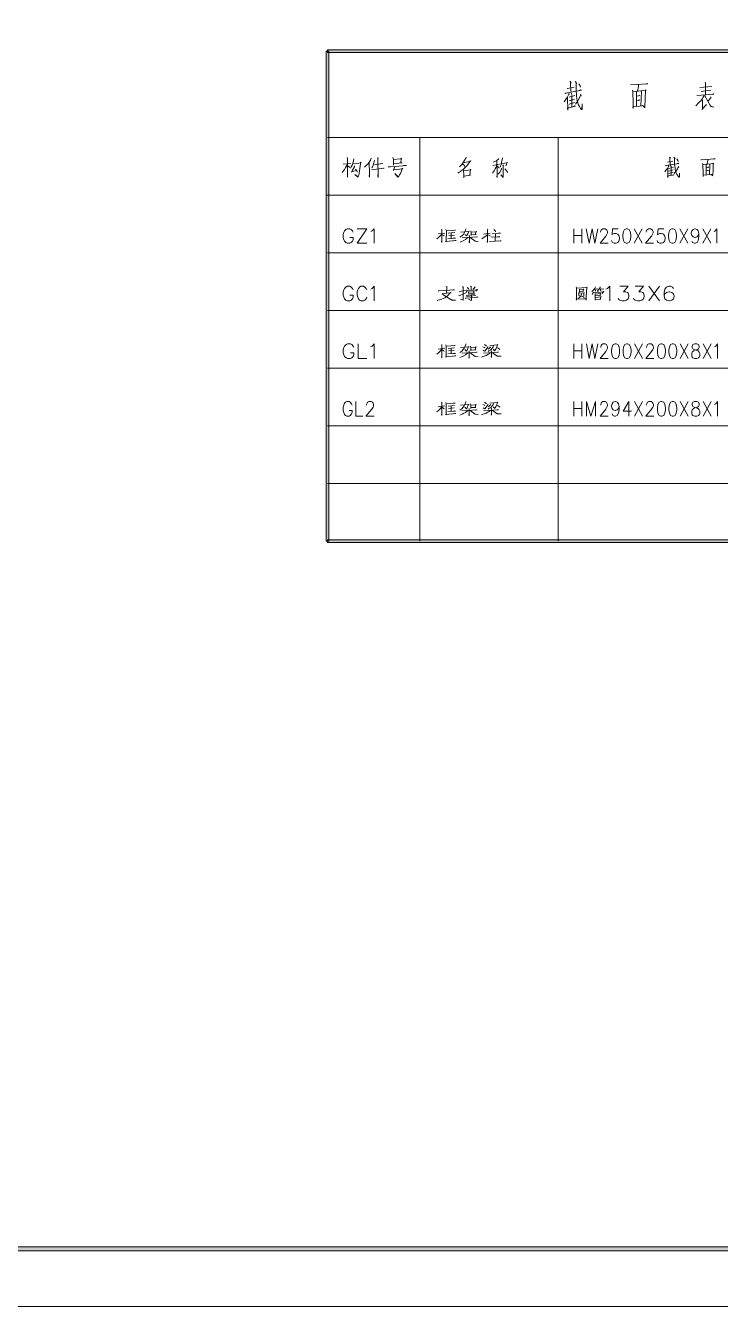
# Model space of a CAD drawing. Header units: millimetres. Extents: x 0 to 586, y 0 to 414.
# Drawn here: x 349.5 to 468.3, y 0 to 219 of the extents above; entities that cross this region are included whole.
import ezdxf

# ---------------------------------------------------------------- set-up
doc = ezdxf.new("R2010")
doc.units = ezdxf.units.MM

msp = doc.modelspace()

# ---------------------------------------------------------------- hatches: boundary and pattern name
h = msp.add_hatch(color=0)
h.dxf.hatch_style = 2
h.paths.add_polyline_path([(400.90725, 214.672333), (401.35175, 214.672333), (401.35175, 190.02375), (400.90725, 190.02375)])
h = msp.add_hatch(color=0)
h.dxf.hatch_style = 2
h.paths.add_polyline_path([(401.1295, 214.450083), (401.1295, 214.894583), (519.437056, 214.894583), (519.437056, 214.450083)])
h = msp.add_hatch(color=0)
h.dxf.hatch_style = 2
h.paths.add_polyline_path([(400.90725, 190.02375), (401.35175, 190.02375), (401.35175, 130.869972), (400.90725, 130.869972)])
h = msp.add_hatch(color=0)
h.dxf.hatch_style = 2
h.paths.add_polyline_path([(401.1295, 130.647722), (401.1295, 131.092222), (519.437056, 131.092222), (519.437056, 130.647722)])
h = msp.add_hatch(color=0)
h.dxf.hatch_style = 2
h.paths.add_polyline_path([(24.302861, 9.514417), (24.994306, 10.205861), (575.429944, 10.205861), (576.117861, 9.514417)])

# ---------------------------------------------------------------- linework, layer by layer
at = {"color": 0, "lineweight": 0}
for points in [[(0, 0), (585.632278, 0), (585.632278, 414.0835), (0, 414.0835)], [(400.90725, 214.672333), (401.35175, 214.672333), (401.35175, 190.02375), (400.90725, 190.02375)], [(401.1295, 214.450083), (401.1295, 214.894583), (519.437056, 214.894583), (519.437056, 214.450083)], [(400.90725, 190.02375), (401.35175, 190.02375), (401.35175, 130.869972), (400.90725, 130.869972)], [(452.197611, 184.305222), (451.908333, 184.188806), (451.710778, 183.836028), (451.615528, 183.250417), (451.615528, 182.897639), (451.710778, 182.312028), (451.908333, 181.95925), (452.197611, 181.842833), (452.395167, 181.842833), (452.687972, 181.95925), (452.882, 182.312028), (452.980778, 182.897639), (452.980778, 183.250417), (452.882, 183.836028), (452.687972, 184.188806), (452.395167, 184.305222)], [(460.001056, 184.305222), (459.70825, 184.188806), (459.514222, 183.836028), (459.415444, 183.250417), (459.415444, 182.897639), (459.514222, 182.312028), (459.70825, 181.95925), (460.001056, 181.842833), (460.195083, 181.842833), (460.487889, 181.95925), (460.685444, 182.312028), (460.780694, 182.897639), (460.780694, 183.250417), (460.685444, 183.836028), (460.487889, 184.188806), (460.195083, 184.305222)], [(450.274972, 164.588472), (449.982167, 164.472056), (449.784611, 164.119278), (449.685833, 163.530139), (449.685833, 163.180889), (449.784611, 162.59175), (449.982167, 162.238972), (450.274972, 162.122556), (450.469, 162.122556), (450.765333, 162.238972), (450.959361, 162.59175), (451.058139, 163.180889), (451.058139, 163.530139), (450.959361, 164.119278), (450.765333, 164.472056), (450.469, 164.588472)], [(452.232889, 164.588472), (451.936556, 164.472056), (451.742528, 164.119278), (451.64375, 163.530139), (451.64375, 163.180889), (451.742528, 162.59175), (451.936556, 162.238972), (452.232889, 162.122556), (452.426917, 162.122556), (452.719722, 162.238972), (452.917278, 162.59175), (453.016056, 163.180889), (453.016056, 163.530139), (452.917278, 164.119278), (452.719722, 164.472056), (452.426917, 164.588472)], [(458.103111, 164.588472), (457.810306, 164.472056), (457.616278, 164.119278), (457.5175, 163.530139), (457.5175, 163.180889), (457.616278, 162.59175), (457.810306, 162.238972), (458.103111, 162.122556), (458.300667, 162.122556), (458.593472, 162.238972), (458.791028, 162.59175), (458.886278, 163.180889), (458.886278, 163.530139), (458.791028, 164.119278), (458.593472, 164.472056), (458.300667, 164.588472)], [(460.061028, 164.588472), (459.768222, 164.472056), (459.574194, 164.119278), (459.475417, 163.530139), (459.475417, 163.180889), (459.574194, 162.59175), (459.768222, 162.238972), (460.061028, 162.122556), (460.258583, 162.122556), (460.551389, 162.238972), (460.745417, 162.59175), (460.844194, 163.180889), (460.844194, 163.530139), (460.745417, 164.119278), (460.551389, 164.472056), (460.258583, 164.588472)], [(463.878083, 164.588472), (463.585278, 164.472056), (463.4865, 164.235694), (463.4865, 164.002861), (463.585278, 163.7665), (463.782833, 163.650083), (464.174417, 163.530139), (464.467222, 163.413722), (464.66125, 163.180889), (464.760028, 162.944528), (464.760028, 162.59175), (464.66125, 162.358917), (464.566, 162.238972), (464.269667, 162.122556), (463.878083, 162.122556), (463.585278, 162.238972), (463.4865, 162.358917), (463.39125, 162.59175), (463.39125, 162.944528), (463.4865, 163.180889), (463.684056, 163.413722), (463.976861, 163.530139), (464.368444, 163.650083), (464.566, 163.7665), (464.66125, 164.002861), (464.66125, 164.235694), (464.566, 164.472056), (464.269667, 164.588472)], [(458.103111, 154.728333), (457.810306, 154.611917), (457.616278, 154.259139), (457.5175, 153.673528), (457.5175, 153.32075), (457.616278, 152.735139), (457.810306, 152.382361), (458.103111, 152.262417), (458.300667, 152.262417), (458.593472, 152.382361), (458.791028, 152.735139), (458.886278, 153.32075), (458.886278, 153.673528), (458.791028, 154.259139), (458.593472, 154.611917), (458.300667, 154.728333)], [(460.061028, 154.728333), (459.768222, 154.611917), (459.574194, 154.259139), (459.475417, 153.673528), (459.475417, 153.32075), (459.574194, 152.735139), (459.768222, 152.382361), (460.061028, 152.262417), (460.258583, 152.262417), (460.551389, 152.382361), (460.745417, 152.735139), (460.844194, 153.32075), (460.844194, 153.673528), (460.745417, 154.259139), (460.551389, 154.611917), (460.258583, 154.728333)], [(463.878083, 154.728333), (463.585278, 154.611917), (463.4865, 154.375556), (463.4865, 154.142722), (463.585278, 153.906361), (463.782833, 153.789944), (464.174417, 153.673528), (464.467222, 153.553583), (464.66125, 153.32075), (464.760028, 153.084389), (464.760028, 152.735139), (464.66125, 152.498778), (464.566, 152.382361), (464.269667, 152.262417), (463.878083, 152.262417), (463.585278, 152.382361), (463.4865, 152.498778), (463.39125, 152.735139), (463.39125, 153.084389), (463.4865, 153.32075), (463.684056, 153.553583), (463.976861, 153.673528), (464.368444, 153.789944), (464.566, 153.906361), (464.66125, 154.142722), (464.66125, 154.375556), (464.566, 154.611917), (464.269667, 154.728333)], [(401.1295, 130.647722), (401.1295, 131.092222), (519.437056, 131.092222), (519.437056, 130.647722)], [(24.302861, 9.514417), (24.994306, 10.205861), (575.429944, 10.205861), (576.117861, 9.514417)]]:
    msp.add_lwpolyline(points, close=True, dxfattribs=at)
for points in [[(442.11875, 208.290583), (442.1505, 208.290583), (443.268806, 208.526944)], [(442.5315, 209.507667), (442.796083, 209.271306), (442.651444, 209.271306), (442.707889, 207.74025)], [(443.473417, 209.468861), (443.741528, 209.154889), (443.621583, 209.193694), (443.621583, 208.488139), (443.621583, 208.093028), (443.621583, 207.779056), (443.681556, 207.348667), (443.709778, 206.995889), (443.76975, 206.600778), (443.829722, 206.170389), (443.917917, 205.856417), (444.034333, 205.503639), (444.210722, 205.189667), (444.387111, 204.875694), (444.5635, 204.678139), (444.651694, 204.678139), (444.651694, 205.658861), (444.59525, 204.716944), (444.623472, 204.75575), (444.535278, 204.794556)], [(444.062556, 209.07375), (444.330667, 208.720972), (444.358889, 208.488139), (444.270694, 208.759778)], [(452.903167, 208.879722), (455.880611, 209.07375), (455.760667, 209.154889), (455.496083, 209.034944)], [(454.317806, 208.918528), (454.317806, 208.643361), (454.141417, 207.817861)], [(464.777667, 208.445806), (466.841417, 208.643361)], [(465.691361, 209.387722), (465.751333, 209.193694), (465.719583, 207.151111)], [(442.355111, 207.465083), (442.415083, 207.271056), (442.383333, 207.309861), (442.11875, 206.759528), (441.825944, 206.367944), (441.561361, 205.972833)], [(441.706, 207.503889), (441.794194, 207.426278), (441.854167, 207.465083), (444.535278, 208.015417), (444.418861, 208.054222), (444.210722, 207.976611)], [(442.178722, 206.759528), (442.206944, 204.600528), (442.1505, 204.9145), (442.206944, 205.108528)], [(442.415083, 206.798333), (443.385222, 207.0735)], [(442.415083, 206.170389), (443.357, 206.445556)], [(442.415083, 205.620056), (443.357, 205.895222)], [(442.796083, 207.503889), (442.916028, 207.271056), (442.884278, 207.0735)], [(442.884278, 206.837139), (442.884278, 205.150861)], [(442.884278, 206.837139), (442.884278, 205.150861)], [(444.387111, 207.309861), (444.475306, 207.034694), (444.387111, 207.112306), (444.210722, 206.681917), (443.857944, 206.053972), (443.681556, 205.817611), (443.505167, 205.58125)], [(453.255944, 207.976611), (453.315917, 207.662639), (453.375889, 205.817611), (453.404111, 204.833361), (453.344139, 205.150861), (455.083333, 205.344889), (454.995139, 205.383694), (454.846972, 205.306083)], [(455.115083, 205.344889), (455.347917, 204.992111), (455.379667, 205.189667), (455.436111, 206.484361), (455.496083, 208.054222), (455.584278, 207.976611), (454.257833, 207.817861), (453.315917, 207.701444)], [(453.965028, 207.74025), (453.965028, 205.267278)], [(453.99325, 206.953556), (454.522417, 207.0735), (454.434222, 207.112306), (454.346028, 207.034694)], [(454.021472, 206.209194), (454.494194, 206.286806), (454.406, 206.325611), (454.317806, 206.248)], [(454.790528, 207.817861), (454.702333, 205.306083)], [(465.543194, 207.112306), (465.366806, 206.798333), (465.130444, 206.40675), (465.074, 206.325611), (464.925833, 206.170389), (464.717694, 205.972833), (464.453111, 205.697667), (464.276722, 205.503639), (464.100333, 205.344889)], [(464.2485, 207.0735), (467.194194, 207.309861), (467.106, 207.348667), (466.957833, 207.271056)], [(464.985806, 207.779056), (466.633278, 207.976611)], [(465.190417, 206.445556), (465.250389, 206.248), (465.218639, 204.794556), (465.130444, 204.678139), (465.895972, 205.542444)], [(465.631389, 207.034694), (466.633278, 205.189667), (467.194194, 205.108528), (466.633278, 205.267278), (466.485111, 205.464833)], [(466.665028, 206.875944), (466.633278, 206.681917), (466.132333, 206.092778)], [(442.295139, 205.030917), (442.383333, 204.992111), (443.533389, 205.267278), (443.416972, 205.306083), (443.240583, 205.189667)], [(401.1295, 199.883889), (519.437056, 199.883889)], [(416.902194, 199.883889), (416.902194, 190.02375)], [(440.566528, 199.883889), (440.566528, 190.02375)], [(404.52675, 195.255444), (404.219833, 194.750972), (404.004639, 194.415833), (403.821194, 194.161833), (403.606, 193.939583)], [(403.789444, 195.340111), (405.108833, 195.481222)], [(404.495, 196.461944), (404.52675, 196.320833), (404.5585, 193.096444), (404.52675, 193.350444), (404.5585, 193.77025)], [(404.586722, 195.061417), (404.925389, 194.779194)], [(405.602722, 196.239694), (405.570972, 195.985694), (405.4475, 195.481222), (405.324028, 195.170778), (405.172333, 194.863861), (405.048861, 194.638083)], [(405.754417, 195.061417), (405.726194, 194.892083), (405.419278, 194.331167), (405.264056, 194.048944), (405.172333, 194.020722), (406.093083, 194.2465)], [(405.4475, 195.453), (405.602722, 195.424778), (406.862139, 195.594111), (406.770417, 195.678778), (406.738667, 195.481222), (406.738667, 195.424778), (406.615194, 194.218278), (406.615194, 194.161833), (406.555222, 193.798472), (406.4635, 193.463333), (406.371778, 193.237556), (406.308278, 193.096444), (405.786167, 193.572694), (406.340028, 193.152889), (406.4, 193.322222)], [(408.611917, 196.377278), (408.460222, 196.013917), (408.245028, 195.678778), (407.998083, 195.368333), (407.751139, 195.117861), (407.567694, 194.948528), (407.444222, 194.835639)], [(408.245028, 195.594111), (408.276778, 193.911361), (408.276778, 193.435111), (408.276778, 193.096444), (408.245028, 193.265778), (408.276778, 193.572694)], [(409.134028, 196.013917), (409.042306, 195.565889), (408.918833, 195.170778), (408.798889, 194.892083), (408.703639, 194.72275)], [(409.134028, 195.227222), (410.548667, 195.481222), (410.396972, 195.481222), (410.150028, 195.396556)], [(409.719639, 196.490167), (409.811361, 196.377278), (409.751389, 196.433722), (409.779611, 193.068222), (409.751389, 193.322222), (409.779611, 193.742028)], [(411.469417, 194.863861), (411.871583, 194.863861), (412.668861, 194.920306), (414.633833, 195.117861), (414.422167, 195.142556), (414.111722, 195.089639)], [(412.301972, 196.490167), (412.421917, 196.155028), (412.421917, 195.170778), (412.421917, 195.424778), (413.896528, 195.565889), (413.653111, 195.565889), (413.713083, 196.264389), (413.744833, 196.377278), (413.804806, 196.292611), (413.589611, 196.264389), (412.421917, 196.155028)], [(424.472806, 195.678778), (424.543361, 195.650556), (425.619333, 195.844583), (425.54525, 195.901028), (425.35475, 195.622333), (425.139556, 195.311889), (424.927889, 195.061417), (424.688, 194.807417), (424.423417, 194.556944), (424.137667, 194.302944), (423.827222, 194.077167), (423.781361, 194.048944), (423.587333, 193.939583), (423.396833, 193.798472)], [(424.807944, 196.546611), (424.78325, 196.349056), (424.4975, 195.901028), (424.328167, 195.622333), (424.137667, 195.368333), (423.897778, 195.089639), (423.661417, 194.892083)], [(424.208222, 195.368333), (424.257611, 195.340111), (424.518667, 195.089639), (424.543361, 194.948528), (424.448111, 195.142556)], [(430.0855, 195.199), (429.940861, 194.835639), (429.775056, 194.528722), (429.630417, 194.218278), (429.485778, 194.048944), (429.319972, 193.826694)], [(429.415222, 195.089639), (430.512361, 195.340111)], [(430.417111, 196.320833), (430.37125, 196.211472), (430.060806, 195.985694), (429.725667, 195.788139), (429.439917, 195.678778)], [(430.0855, 195.901028), (430.106667, 193.685583), (430.131361, 193.068222), (430.0855, 193.181111), (430.106667, 193.435111)], [(430.106667, 195.004972), (430.417111, 194.779194), (430.491194, 194.666306)], [(431.038, 196.433722), (431.016833, 196.292611), (430.896889, 195.703472), (430.801639, 195.311889), (430.632306, 194.835639)], [(431.087389, 195.227222), (431.207333, 195.089639), (431.157944, 195.117861), (431.182639, 193.629139), (431.182639, 193.265778), (431.157944, 193.068222), (430.776944, 193.51625), (431.157944, 193.124667)], [(430.8475, 195.424778), (431.923472, 195.622333), (431.828222, 195.650556), (431.613028, 195.033194)], [(459.4225, 195.089639), (459.471889, 194.948528), (459.447194, 194.97675), (459.232, 194.581639), (458.988583, 194.302944), (458.773389, 194.020722)], [(458.893333, 195.117861), (458.967417, 195.061417), (459.013278, 195.089639), (461.207556, 195.481222), (461.108778, 195.509444), (460.939444, 195.453)], [(459.232, 195.678778), (459.256694, 195.678778), (460.170389, 195.844583)], [(459.567139, 196.546611), (459.785861, 196.377278), (459.665917, 196.377278), (459.711778, 195.283667)], [(459.785861, 195.117861), (459.881111, 194.948528), (459.856417, 194.807417)], [(460.339722, 196.518389), (460.554917, 196.292611), (460.459667, 196.320833), (460.459667, 195.816361), (460.459667, 195.537667), (460.459667, 195.311889), (460.509056, 195.004972), (460.530222, 194.750972), (460.579611, 194.472278), (460.629, 194.161833), (460.699556, 193.939583), (460.794806, 193.685583), (460.939444, 193.463333), (461.084083, 193.237556), (461.228722, 193.096444), (461.302806, 193.096444), (461.302806, 193.798472), (461.253417, 193.124667), (461.278111, 193.152889), (461.207556, 193.181111)], [(461.084083, 194.97675), (461.158167, 194.779194), (461.084083, 194.835639), (460.939444, 194.528722), (460.653694, 194.077167), (460.509056, 193.911361), (460.364417, 193.742028)], [(460.8195, 196.239694), (461.038222, 195.985694), (461.062917, 195.816361), (460.988833, 196.013917)], [(464.961111, 196.098583), (467.395278, 196.239694), (467.300028, 196.292611), (467.081306, 196.211472)], [(465.250389, 195.453), (465.299778, 195.227222), (465.349167, 193.911361), (465.370333, 193.209333), (465.324472, 193.435111), (466.746167, 193.572694), (466.672083, 193.600917), (466.552139, 193.544472)], [(466.767333, 193.572694), (466.961361, 193.322222), (466.986056, 193.463333), (467.035444, 194.387611), (467.081306, 195.509444), (467.155389, 195.453), (466.068833, 195.340111), (465.299778, 195.255444)], [(465.828944, 195.283667), (465.828944, 193.51625)], [(466.118222, 196.126806), (466.118222, 195.92925), (465.973583, 195.340111)], [(466.50275, 195.340111), (466.432194, 193.544472)], [(405.909639, 194.5005), (406.184806, 194.161833), (406.184806, 193.996028)], [(408.643667, 194.359389), (410.823833, 194.638083), (410.672139, 194.666306), (410.396972, 194.581639)], [(412.637111, 194.920306), (412.421917, 194.2465), (412.361944, 194.359389), (413.991778, 194.528722), (413.896528, 194.638083), (413.896528, 194.528722), (413.713083, 194.048944), (413.589611, 193.742028), (413.437917, 193.488028), (413.314444, 193.294), (413.222722, 193.152889), (413.159222, 193.124667), (412.608889, 193.77025), (413.190972, 193.181111)], [(424.328167, 194.359389), (424.377556, 194.274722), (424.423417, 193.572694), (424.448111, 193.488028), (424.448111, 192.983556), (424.423417, 193.209333), (424.423417, 193.294), (425.594639, 193.435111), (425.569944, 193.435111), (425.45, 193.435111), (425.569944, 194.472278), (425.619333, 194.415833), (425.54525, 194.387611), (424.40225, 194.218278)], [(430.872194, 194.638083), (430.8475, 194.5005), (430.586444, 193.996028), (430.321861, 193.657361)], [(431.422528, 194.556944), (431.849389, 194.105389), (431.923472, 193.883139)], [(459.277861, 194.581639), (459.302556, 193.04), (459.256694, 193.265778), (459.302556, 193.406889)], [(459.376639, 193.350444), (459.447194, 193.322222), (460.385583, 193.51625), (460.290333, 193.544472), (460.145694, 193.463333)], [(459.471889, 194.609861), (460.265639, 194.807417)], [(459.471889, 194.161833), (460.240944, 194.359389)], [(459.471889, 193.77025), (460.240944, 193.967806)], [(459.856417, 194.638083), (459.856417, 193.435111)], [(459.856417, 194.638083), (459.856417, 193.435111)], [(465.853639, 194.72275), (466.287556, 194.807417), (466.213472, 194.835639), (466.142917, 194.779194)], [(465.878333, 194.190056), (466.262861, 194.2465), (466.192306, 194.274722), (466.118222, 194.218278)], [(401.1295, 190.02375), (519.437056, 190.02375)], [(416.902194, 190.02375), (416.902194, 130.869972)], [(440.566528, 190.02375), (440.566528, 130.869972)], [(405.525111, 183.719611), (405.412222, 183.955972), (405.179389, 184.188806), (404.946556, 184.305222), (404.484417, 184.305222), (404.255111, 184.188806), (404.022278, 183.955972), (403.905861, 183.719611), (403.789444, 183.366833), (403.789444, 182.781222), (403.905861, 182.428444), (404.022278, 182.192083), (404.255111, 181.95925), (404.484417, 181.842833), (404.946556, 181.842833), (405.179389, 181.95925), (405.412222, 182.192083), (405.525111, 182.428444), (405.525111, 182.781222), (404.946556, 182.781222)], [(406.220083, 184.305222), (407.842861, 184.305222), (406.220083, 181.842833), (407.842861, 181.842833)], [(408.534306, 183.836028), (408.767139, 183.955972), (409.112861, 184.305222), (409.112861, 181.842833)], [(420.595778, 184.227611), (420.6875, 184.132361), (420.65575, 184.171167), (420.6875, 181.938083), (420.624, 182.075667), (420.65575, 182.230889)], [(421.35425, 184.171167), (421.442444, 183.938333), (421.414222, 182.0545), (421.3225, 182.132111), (423.111083, 182.269694), (422.895889, 182.269694), (422.62425, 182.209722)], [(421.502417, 183.938333), (422.987611, 184.05475), (422.867667, 184.05475), (422.596028, 184.015944)], [(424.776194, 184.305222), (424.776194, 184.188806), (424.6245, 183.821917), (424.504556, 183.567917), (424.352861, 183.335083), (424.109444, 183.10225), (423.926, 182.968194), (423.746083, 182.869417)], [(428.473306, 184.248778), (428.533278, 184.15), (428.501528, 184.171167), (428.473306, 181.938083), (428.441556, 182.093306), (428.473306, 182.287333)], [(429.531639, 184.171167), (429.715083, 184.015944), (429.835028, 183.899528), (429.835028, 183.744306)], [(443.226472, 181.842833), (443.226472, 184.305222)], [(444.591722, 184.305222), (444.591722, 181.842833)], [(445.371361, 184.305222), (445.861722, 181.842833), (446.348556, 184.305222), (446.835389, 181.842833), (447.322222, 184.305222)], [(447.809056, 183.719611), (447.809056, 183.836028), (447.907833, 184.072389), (448.006611, 184.188806), (448.200639, 184.305222), (448.592222, 184.305222), (448.78625, 184.188806), (448.885028, 184.072389), (448.980278, 183.836028), (448.980278, 183.603194), (448.885028, 183.366833), (448.687472, 183.014056), (447.713806, 181.842833), (449.079056, 181.842833)], [(450.832361, 184.305222), (449.858694, 184.305222), (449.759917, 183.250417), (449.858694, 183.366833), (450.1515, 183.48325), (450.444306, 183.48325), (450.737111, 183.366833), (450.931139, 183.134), (451.029917, 182.781222), (451.029917, 182.544861), (450.931139, 182.192083), (450.737111, 181.95925), (450.444306, 181.842833), (450.1515, 181.842833), (449.858694, 181.95925), (449.759917, 182.075667), (449.664667, 182.312028)], [(453.562861, 181.842833), (454.928111, 184.305222)], [(453.562861, 184.305222), (454.928111, 181.842833)], [(455.6125, 183.719611), (455.6125, 183.836028), (455.711278, 184.072389), (455.806528, 184.188806), (456.004083, 184.305222), (456.392139, 184.305222), (456.586167, 184.188806), (456.684944, 184.072389), (456.783722, 183.836028), (456.783722, 183.603194), (456.684944, 183.366833), (456.490917, 183.014056), (455.513722, 181.842833), (456.878972, 181.842833)], [(458.635806, 184.305222), (457.662139, 184.305222), (457.563361, 183.250417), (457.662139, 183.366833), (457.951417, 183.48325), (458.244222, 183.48325), (458.537028, 183.366833), (458.734583, 183.134), (458.829833, 182.781222), (458.829833, 182.544861), (458.734583, 182.192083), (458.537028, 181.95925), (458.244222, 181.842833), (457.951417, 181.842833), (457.662139, 181.95925), (457.563361, 182.075667), (457.464583, 182.312028)], [(461.366306, 181.842833), (462.731556, 184.305222)], [(461.366306, 184.305222), (462.731556, 181.842833)], [(464.583639, 183.48325), (464.488389, 183.134), (464.290833, 182.897639), (463.998028, 182.781222), (463.902778, 182.781222), (463.609972, 182.897639), (463.415944, 183.134), (463.317167, 183.48325), (463.317167, 183.603194), (463.415944, 183.955972), (463.609972, 184.188806), (463.902778, 184.305222), (463.998028, 184.305222), (464.290833, 184.188806), (464.488389, 183.955972), (464.583639, 183.48325), (464.583639, 182.897639), (464.488389, 182.312028), (464.290833, 181.95925), (463.998028, 181.842833), (463.804, 181.842833), (463.511194, 181.95925), (463.415944, 182.192083)], [(465.268028, 181.842833), (466.633278, 184.305222)], [(465.268028, 184.305222), (466.633278, 181.842833)], [(467.218889, 183.836028), (467.412917, 183.955972), (467.705722, 184.305222), (467.705722, 181.842833)], [(420.65575, 183.395056), (420.324139, 183.007), (420.080722, 182.791806), (419.837306, 182.580139)], [(421.170806, 183.567917), (420.02075, 183.433861)], [(420.6875, 183.335083), (420.987361, 183.162222), (421.079083, 183.063444)], [(421.717611, 182.597778), (423.019361, 182.696556), (422.895889, 182.714194), (422.684222, 182.675389)], [(421.745833, 183.529111), (422.867667, 183.645528)], [(421.837556, 183.123417), (422.807694, 183.218667)], [(422.260889, 183.550278), (422.260889, 182.636583)], [(425.139556, 182.774167), (424.716222, 182.463722), (424.321111, 182.248528), (424.289361, 182.230889), (424.049472, 182.132111), (423.777833, 182.015694)], [(423.897778, 183.684333), (425.351222, 183.80075), (425.2595, 183.860722), (425.199528, 183.684333), (425.107806, 183.412694), (425.019611, 183.239833), (424.956111, 183.141056), (424.927889, 183.10225), (424.6245, 183.335083)], [(424.141194, 182.753), (426.744694, 182.890583), (426.62475, 182.908222), (426.473056, 182.869417)], [(425.351222, 183.123417), (425.382972, 183.063444), (425.382972, 183.007), (425.382972, 181.860472), (425.319472, 182.015694), (425.351222, 182.170917)], [(425.534667, 182.791806), (426.381333, 182.153278), (426.896389, 182.114472), (426.836417, 182.114472), (426.381333, 182.170917), (426.137917, 182.3085)], [(425.622861, 183.917167), (425.686361, 183.7055), (425.686361, 183.141056), (425.686361, 183.278639), (426.533028, 183.317444), (426.381333, 183.317444), (426.533028, 183.860722), (426.593, 183.783111), (425.686361, 183.7055)], [(428.501528, 183.335083), (428.169917, 183.045806), (427.89475, 182.830611), (427.531389, 182.597778)], [(427.806556, 183.395056), (428.924861, 183.529111)], [(428.533278, 183.278639), (428.864889, 183.123417), (428.956611, 183.024639)], [(428.804917, 182.114472), (430.805167, 182.209722), (430.653472, 182.209722), (430.290111, 182.192083)], [(429.168278, 182.869417), (429.26, 182.851778), (430.56175, 182.929389), (430.470028, 182.947028), (430.166639, 182.929389)], [(429.26, 183.4515), (430.681694, 183.567917), (430.5935, 183.589083), (430.381833, 183.550278)], [(429.835028, 183.472667), (429.803278, 182.170917)], [(443.226472, 183.134), (444.591722, 183.134)], [(401.1295, 180.167139), (519.437056, 180.167139)], [(405.489833, 173.859472), (405.376944, 174.095833), (405.151167, 174.328667), (404.921861, 174.448611), (404.470306, 174.448611), (404.244528, 174.328667), (404.01875, 174.095833), (403.902333, 173.859472), (403.789444, 173.506694), (403.789444, 172.921083), (403.902333, 172.568306), (404.01875, 172.335472), (404.244528, 172.099111), (404.470306, 171.982694), (404.921861, 171.982694), (405.151167, 172.099111), (405.376944, 172.335472), (405.489833, 172.568306), (405.489833, 172.921083), (404.921861, 172.921083)], [(407.867556, 173.859472), (407.754667, 174.095833), (407.528889, 174.328667), (407.303111, 174.448611), (406.848028, 174.448611), (406.62225, 174.328667), (406.396472, 174.095833), (406.283583, 173.859472), (406.170694, 173.506694), (406.170694, 172.921083), (406.283583, 172.568306), (406.396472, 172.335472), (406.62225, 172.099111), (406.848028, 171.982694), (407.303111, 171.982694), (407.528889, 172.099111), (407.754667, 172.335472), (407.867556, 172.568306)], [(408.548417, 173.979417), (408.774194, 174.095833), (409.112861, 174.448611), (409.112861, 171.982694)], [(420.698083, 173.245639), (420.754528, 173.224472), (420.786278, 173.245639), (422.246778, 173.340889), (422.155056, 173.379694), (422.006889, 173.206833), (421.79875, 172.991639), (421.678806, 172.854056), (421.558861, 172.737639), (421.382472, 172.642389), (421.174333, 172.504806), (420.906222, 172.388389), (420.606361, 172.254333), (420.278278, 172.137917), (420.041917, 172.060306), (419.862, 172.0215)], [(420.070139, 173.690139), (420.161861, 173.651333), (420.221833, 173.6725), (422.839444, 173.827722), (422.723028, 173.866528), (422.543111, 173.827722)], [(421.410694, 174.427444), (421.558861, 174.293389), (421.502417, 174.332194), (421.470667, 173.302083)], [(423.583806, 172.875222), (423.763722, 172.836417), (423.763722, 172.875222), (424.747972, 173.32325)], [(423.643778, 173.573722), (424.716222, 173.711306)], [(424.18, 174.427444), (424.388139, 174.272222), (424.299944, 174.311028), (424.299944, 173.633694), (424.328167, 172.155556), (424.328167, 172.060306), (423.851917, 172.271972)], [(426.236694, 173.168028), (426.324889, 173.108056), (426.204944, 173.108056), (425.700472, 172.991639), (425.284194, 172.952833), (424.836167, 172.892861)], [(424.924361, 173.845361), (424.924361, 173.690139), (424.924361, 173.534917), (424.864389, 173.4185), (424.896139, 173.478472), (424.956111, 173.690139), (426.801139, 173.845361), (426.712944, 173.884167), (426.681194, 173.884167), (426.504806, 173.594889)], [(425.016083, 174.254583), (425.224222, 174.060556), (425.312417, 173.922972)], [(425.224222, 173.573722), (425.252444, 173.457306), (425.284194, 173.129222), (425.252444, 173.185667), (426.176722, 173.302083), (426.085, 173.302083), (426.176722, 173.633694), (426.176722, 173.573722), (426.085, 173.534917), (425.284194, 173.457306)], [(425.580528, 174.448611), (425.60875, 174.427444), (425.760444, 174.349833), (425.700472, 174.349833), (425.700472, 173.76775)], [(426.236694, 174.349833), (426.353111, 174.233417), (426.296667, 174.254583), (425.996806, 173.922972)], [(443.660389, 174.349833), (443.702722, 174.117), (443.702722, 172.099111), (443.660389, 172.254333), (445.219667, 172.310778), (445.110306, 172.331944), (444.958611, 172.310778)], [(443.702722, 174.155806), (445.501889, 174.254583), (445.456028, 174.311028), (445.371361, 172.660028), (445.371361, 172.466), (445.350194, 172.271972), (445.350194, 172.099111), (445.219667, 172.310778)], [(444.524694, 173.146861), (444.482361, 172.892861), (444.418861, 172.737639), (444.288333, 172.603583), (444.136639, 172.504806), (444.006111, 172.427194), (443.921444, 172.37075)], [(444.094306, 173.400861), (444.115472, 173.245639), (444.136639, 172.758806), (444.094306, 172.854056), (444.115472, 172.970472)], [(444.115472, 173.284444), (445.025639, 173.362056), (444.958611, 173.400861), (444.916278, 172.81525), (444.916278, 172.892861), (444.937444, 173.030444)], [(444.178972, 173.982944), (444.224833, 173.439667), (444.224833, 173.556083), (444.873944, 173.612528), (444.78575, 173.612528), (444.873944, 174.000583), (444.916278, 173.922972), (444.224833, 173.845361)], [(446.930639, 174.349833), (446.909472, 174.254583), (446.778944, 174.02175), (446.606083, 173.827722), (446.584917, 173.806556), (446.433222, 173.651333), (446.323861, 173.556083)], [(446.539056, 173.534917), (446.539056, 173.400861), (446.517889, 173.32325), (446.475556, 173.224472), (446.433222, 173.146861), (446.387361, 173.06925)], [(446.539056, 173.362056), (448.359389, 173.496111), (448.292361, 173.556083), (448.098333, 173.224472)], [(446.757778, 173.944139), (447.339861, 174.039389)], [(446.842444, 173.944139), (446.951806, 173.76775), (446.951806, 173.633694)], [(446.884778, 173.245639), (446.884778, 173.146861), (446.909472, 172.698833), (446.884778, 172.060306), (446.863611, 172.176722), (446.884778, 172.331944)], [(446.930639, 173.129222), (447.861972, 173.206833), (447.816111, 173.263278), (447.710278, 172.892861), (447.794944, 172.892861), (446.909472, 172.836417)], [(447.276361, 173.728944), (447.339861, 173.594889), (447.339861, 173.457306)], [(447.731444, 174.388639), (447.731444, 174.272222), (447.600917, 174.060556), (447.449222, 173.845361), (447.364556, 173.711306)], [(447.558583, 173.944139), (448.359389, 174.039389)], [(447.752611, 173.944139), (447.840806, 173.76775), (447.840806, 173.651333)], [(448.726278, 173.979417), (448.987333, 174.095833), (449.382444, 174.448611), (449.382444, 171.982694)], [(451.082833, 174.448611), (452.525694, 174.448611), (451.739, 173.506694), (452.130583, 173.506694), (452.395167, 173.390278), (452.525694, 173.273861), (452.656222, 172.921083), (452.656222, 172.68825), (452.525694, 172.335472), (452.261111, 172.099111), (451.869528, 171.982694), (451.477944, 171.982694), (451.082833, 172.099111), (450.952306, 172.215528), (450.821778, 172.451889)], [(453.703972, 174.448611), (455.143306, 174.448611), (454.356611, 173.506694), (454.751722, 173.506694), (455.012778, 173.390278), (455.143306, 173.273861), (455.273833, 172.921083), (455.273833, 172.68825), (455.143306, 172.335472), (454.88225, 172.099111), (454.490667, 171.982694), (454.095556, 171.982694), (453.703972, 172.099111), (453.573444, 172.215528), (453.442917, 172.451889)], [(456.060528, 171.982694), (457.894972, 174.448611)], [(456.060528, 174.448611), (457.894972, 171.982694)], [(460.251528, 174.095833), (460.121, 174.328667), (459.725889, 174.448611), (459.464833, 174.448611), (459.07325, 174.328667), (458.812194, 173.979417), (458.678139, 173.390278), (458.678139, 172.804667), (458.812194, 172.335472), (459.07325, 172.099111), (459.464833, 171.982694), (459.595361, 171.982694), (459.990472, 172.099111), (460.251528, 172.335472), (460.382056, 172.68825), (460.382056, 172.804667), (460.251528, 173.157444), (459.990472, 173.390278), (459.595361, 173.506694), (459.464833, 173.506694), (459.07325, 173.390278), (458.812194, 173.157444), (458.678139, 172.804667)], [(420.786278, 173.030444), (420.84625, 173.030444), (422.394944, 172.099111), (422.991139, 172.099111), (422.959389, 172.099111), (422.423167, 172.11675), (422.155056, 172.233167)], [(424.65625, 172.448361), (424.747972, 172.427194), (424.836167, 172.448361), (426.861111, 172.603583), (426.772917, 172.621222), (426.533028, 172.582417)], [(424.896139, 172.698833), (426.504806, 172.854056)], [(425.700472, 172.991639), (425.728694, 172.931667), (425.728694, 172.155556), (425.700472, 172.000333), (425.252444, 172.233167), (425.700472, 172.0215), (425.728694, 172.077944)], [(444.570556, 172.776444), (444.873944, 172.660028), (444.916278, 172.603583), (445.000944, 172.504806)], [(446.909472, 172.543611), (447.904306, 172.660028), (447.861972, 172.698833), (447.752611, 172.271972), (447.861972, 172.271972), (446.884778, 172.194361)], [(401.1295, 170.307), (519.437056, 170.307)], [(405.648583, 164.002861), (405.525111, 164.235694), (405.274639, 164.472056), (405.027694, 164.588472), (404.533806, 164.588472), (404.286861, 164.472056), (404.036389, 164.235694), (403.912917, 164.002861), (403.789444, 163.650083), (403.789444, 163.060944), (403.912917, 162.711694), (404.036389, 162.475333), (404.286861, 162.238972), (404.533806, 162.122556), (405.027694, 162.122556), (405.274639, 162.238972), (405.525111, 162.475333), (405.648583, 162.711694), (405.648583, 163.060944), (405.027694, 163.060944)], [(406.389417, 164.588472), (406.389417, 162.122556), (407.874611, 162.122556)], [(408.4955, 164.119278), (408.742444, 164.235694), (409.112861, 164.588472), (409.112861, 162.122556)], [(420.588722, 164.510861), (420.680444, 164.412083), (420.648694, 164.450889), (420.680444, 162.221333), (420.620472, 162.355389), (420.648694, 162.510611)], [(421.343667, 164.450889), (421.431861, 164.218056), (421.403639, 162.33775), (421.311917, 162.415361), (423.089917, 162.549417), (422.87825, 162.549417), (422.610139, 162.492972)], [(421.495361, 164.218056), (422.969972, 164.334472), (422.850028, 164.334472), (422.578389, 164.295667)], [(424.747972, 164.588472), (424.747972, 164.472056), (424.596278, 164.101639), (424.476333, 163.851167), (424.324639, 163.618333), (424.08475, 163.3855), (423.904833, 163.247917), (423.724917, 163.152667)], [(427.940611, 164.489694), (428.184028, 164.355639), (428.272222, 164.278028), (428.332194, 164.200417)], [(429.478722, 164.334472), (429.41875, 164.122806), (429.327028, 163.946417), (429.238833, 163.791194), (429.087139, 163.657139), (428.907222, 163.519556), (428.723778, 163.424306), (428.575611, 163.325528)], [(428.84725, 164.316833), (430.261889, 164.43325), (430.170167, 164.472056), (430.110194, 164.239222), (430.022, 164.006389), (429.962028, 163.83), (429.902056, 163.674778), (429.810333, 163.540722), (429.718611, 163.463111), (429.690389, 163.441944), (429.41875, 163.695944), (429.718611, 163.48075)], [(443.226472, 162.122556), (443.226472, 164.588472)], [(444.598778, 164.588472), (444.598778, 162.122556)], [(445.381944, 164.588472), (445.868778, 162.122556), (446.359139, 164.588472), (446.8495, 162.122556), (447.336333, 164.588472)], [(447.826694, 164.002861), (447.826694, 164.119278), (447.925472, 164.352111), (448.02425, 164.472056), (448.218278, 164.588472), (448.609861, 164.588472), (448.807417, 164.472056), (448.902667, 164.352111), (449.001444, 164.119278), (449.001444, 163.882917), (448.902667, 163.650083), (448.708639, 163.297306), (447.727917, 162.122556), (449.100222, 162.122556)], [(453.601667, 162.122556), (454.973972, 164.588472)], [(453.601667, 164.588472), (454.973972, 162.122556)], [(455.658361, 164.002861), (455.658361, 164.119278), (455.753611, 164.352111), (455.852389, 164.472056), (456.049944, 164.588472), (456.441528, 164.588472), (456.635556, 164.472056), (456.734333, 164.352111), (456.833111, 164.119278), (456.833111, 163.882917), (456.734333, 163.650083), (456.536778, 163.297306), (455.559583, 162.122556), (456.928361, 162.122556)], [(461.433333, 162.122556), (462.802111, 164.588472)], [(461.433333, 164.588472), (462.802111, 162.122556)], [(465.345639, 162.122556), (466.717944, 164.588472)], [(465.345639, 164.588472), (466.717944, 162.122556)], [(467.303556, 164.119278), (467.501111, 164.235694), (467.793917, 164.588472), (467.793917, 162.122556)], [(420.648694, 163.674778), (420.317083, 163.286722), (420.077194, 163.075056), (419.837306, 162.859861)], [(421.16375, 163.851167), (420.017222, 163.713583)], [(420.680444, 163.618333), (420.980306, 163.441944), (421.072028, 163.346694)], [(421.7035, 162.881028), (423.001722, 162.976278), (422.87825, 162.997444), (422.670111, 162.958639)], [(421.73525, 163.812361), (422.850028, 163.928778)], [(421.823444, 163.403139), (422.790056, 163.501917)], [(422.246778, 163.83), (422.246778, 162.919833)], [(425.107806, 163.053889), (424.688, 162.743444), (424.296417, 162.531778), (424.264667, 162.510611), (424.024778, 162.415361), (423.753139, 162.298944)], [(423.873083, 163.967583), (425.319472, 164.084), (425.231278, 164.140444), (425.171306, 163.967583), (425.079583, 163.695944), (424.987861, 163.519556), (424.927889, 163.424306), (424.899667, 163.3855), (424.596278, 163.618333)], [(424.1165, 163.03625), (426.705889, 163.170306), (426.585944, 163.191472), (426.43425, 163.152667)], [(425.319472, 163.403139), (425.351222, 163.346694), (425.351222, 163.286722), (425.351222, 162.143722), (425.29125, 162.298944), (425.319472, 162.454167)], [(425.502917, 163.075056), (426.346056, 162.433), (426.857583, 162.394194), (426.797611, 162.394194), (426.346056, 162.454167), (426.102639, 162.588222)], [(425.591111, 164.200417), (425.651083, 163.985222), (425.651083, 163.424306), (425.651083, 163.558361), (426.494222, 163.597167), (426.346056, 163.597167), (426.494222, 164.140444), (426.554194, 164.062833), (425.651083, 163.985222)], [(428.935444, 163.075056), (428.755528, 162.881028), (428.515639, 162.764611), (428.272222, 162.627028), (427.912389, 162.510611), (427.6725, 162.433), (427.429083, 162.355389)], [(427.700722, 164.084), (427.940611, 164.006389), (428.032333, 163.907611)], [(427.732472, 163.540722), (428.000583, 163.364333), (428.575611, 164.122806)], [(427.820667, 163.03625), (430.381833, 163.191472), (430.261889, 163.209111), (430.110194, 163.170306)], [(428.995417, 164.101639), (428.875472, 163.907611), (428.755528, 163.791194), (428.603833, 163.713583)], [(429.118889, 163.441944), (429.147111, 163.3855), (429.178861, 162.260139), (429.118889, 162.394194), (429.178861, 162.588222)], [(429.298806, 163.113861), (430.141944, 162.510611), (430.805167, 162.510611), (430.170167, 162.531778), (429.99025, 162.627028)], [(430.050222, 163.985222), (430.321861, 163.868806), (430.473556, 163.773556), (430.533528, 163.713583), (430.5935, 163.635972)], [(443.226472, 163.413722), (444.598778, 163.413722)], [(401.1295, 160.446861), (519.437056, 160.446861)], [(405.327556, 154.142722), (405.22525, 154.375556), (405.020639, 154.611917), (404.816028, 154.728333), (404.403278, 154.728333), (404.198667, 154.611917), (403.994056, 154.375556), (403.89175, 154.142722), (403.789444, 153.789944), (403.789444, 153.204333), (403.89175, 152.851556), (403.994056, 152.615194), (404.198667, 152.382361), (404.403278, 152.262417), (404.816028, 152.262417), (405.020639, 152.382361), (405.22525, 152.615194), (405.327556, 152.851556), (405.327556, 153.204333), (404.816028, 153.204333)], [(405.941389, 154.728333), (405.941389, 152.262417), (407.169056, 152.262417)], [(407.782889, 154.142722), (407.782889, 154.259139), (407.885194, 154.4955), (407.9875, 154.611917), (408.192111, 154.728333), (408.601333, 154.728333), (408.805944, 154.611917), (408.90825, 154.4955), (409.010556, 154.259139), (409.010556, 154.026306), (408.90825, 153.789944), (408.703639, 153.437167), (407.680583, 152.262417), (409.112861, 152.262417)], [(420.648694, 153.818167), (420.317083, 153.430111), (420.077194, 153.214917), (419.837306, 153.00325)], [(421.16375, 153.991028), (420.017222, 153.856972)], [(420.588722, 154.650722), (420.680444, 154.555472), (420.648694, 154.594278), (420.680444, 152.361194), (420.620472, 152.498778), (420.648694, 152.654)], [(420.680444, 153.758194), (420.980306, 153.585333), (421.072028, 153.486556)], [(421.343667, 154.594278), (421.431861, 154.361444), (421.403639, 152.477611), (421.311917, 152.555222), (423.089917, 152.692806), (422.87825, 152.692806), (422.610139, 152.632833)], [(421.495361, 154.361444), (422.969972, 154.477861), (422.850028, 154.477861), (422.578389, 154.439056)], [(421.73525, 153.952222), (422.850028, 154.068639)], [(421.823444, 153.546528), (422.790056, 153.641778)], [(422.246778, 153.973389), (422.246778, 153.059694)], [(424.747972, 154.728333), (424.747972, 154.611917), (424.596278, 154.245028), (424.476333, 153.991028), (424.324639, 153.758194), (424.08475, 153.525361), (423.904833, 153.391306), (423.724917, 153.292528)], [(423.873083, 154.107444), (425.319472, 154.223861), (425.231278, 154.283833), (425.171306, 154.107444), (425.079583, 153.835806), (424.987861, 153.662944), (424.927889, 153.564167), (424.899667, 153.525361), (424.596278, 153.758194)], [(424.1165, 153.176111), (426.705889, 153.313694), (426.585944, 153.331333), (426.43425, 153.292528)], [(425.319472, 153.546528), (425.351222, 153.486556), (425.351222, 153.430111), (425.351222, 152.283583), (425.29125, 152.438806), (425.319472, 152.594028)], [(425.591111, 154.340278), (425.651083, 154.128611), (425.651083, 153.564167), (425.651083, 153.70175), (426.494222, 153.740556), (426.346056, 153.740556), (426.494222, 154.283833), (426.554194, 154.206222), (425.651083, 154.128611)], [(427.700722, 154.223861), (427.940611, 154.14625), (428.032333, 154.051)], [(427.732472, 153.680583), (428.000583, 153.507722), (428.575611, 154.262667)], [(427.820667, 153.176111), (430.381833, 153.331333), (430.261889, 153.3525), (430.110194, 153.313694)], [(427.940611, 154.633083), (428.184028, 154.4955), (428.272222, 154.417889), (428.332194, 154.340278)], [(429.478722, 154.477861), (429.41875, 154.262667), (429.327028, 154.089806), (429.238833, 153.934583), (429.087139, 153.797), (428.907222, 153.662944), (428.723778, 153.564167), (428.575611, 153.468917)], [(428.995417, 154.245028), (428.875472, 154.051), (428.755528, 153.934583), (428.603833, 153.856972)], [(428.84725, 154.456694), (430.261889, 154.573111), (430.170167, 154.611917), (430.110194, 154.379083), (430.022, 154.14625), (429.962028, 153.973389), (429.902056, 153.818167), (429.810333, 153.680583), (429.718611, 153.602972), (429.690389, 153.585333), (429.41875, 153.835806), (429.718611, 153.624139)], [(429.118889, 153.585333), (429.147111, 153.525361), (429.178861, 152.4), (429.118889, 152.537583), (429.178861, 152.731611)], [(430.050222, 154.128611), (430.321861, 154.012194), (430.473556, 153.913417), (430.533528, 153.856972), (430.5935, 153.779361)], [(443.226472, 152.262417), (443.226472, 154.728333)], [(443.226472, 153.553583), (444.598778, 153.553583)], [(444.598778, 154.728333), (444.598778, 152.262417)], [(445.381944, 152.262417), (445.381944, 154.728333), (446.165111, 152.262417), (446.94475, 154.728333), (446.94475, 152.262417)], [(447.826694, 154.142722), (447.826694, 154.259139), (447.925472, 154.4955), (448.02425, 154.611917), (448.218278, 154.728333), (448.609861, 154.728333), (448.807417, 154.611917), (448.902667, 154.4955), (449.001444, 154.259139), (449.001444, 154.026306), (448.902667, 153.789944), (448.708639, 153.437167), (447.727917, 152.262417), (449.100222, 152.262417)], [(450.959361, 153.906361), (450.860583, 153.553583), (450.666556, 153.32075), (450.37375, 153.204333), (450.274972, 153.204333), (449.982167, 153.32075), (449.784611, 153.553583), (449.685833, 153.906361), (449.685833, 154.026306), (449.784611, 154.375556), (449.982167, 154.611917), (450.274972, 154.728333), (450.37375, 154.728333), (450.666556, 154.611917), (450.860583, 154.375556), (450.959361, 153.906361), (450.959361, 153.32075), (450.860583, 152.735139), (450.666556, 152.382361), (450.37375, 152.262417), (450.176194, 152.262417), (449.883389, 152.382361), (449.784611, 152.615194)], [(452.624472, 154.728333), (451.64375, 153.084389), (453.111306, 153.084389)], [(452.624472, 154.728333), (452.624472, 152.262417)], [(453.601667, 152.262417), (454.973972, 154.728333)], [(453.601667, 154.728333), (454.973972, 152.262417)], [(455.658361, 154.142722), (455.658361, 154.259139), (455.753611, 154.4955), (455.852389, 154.611917), (456.049944, 154.728333), (456.441528, 154.728333), (456.635556, 154.611917), (456.734333, 154.4955), (456.833111, 154.259139), (456.833111, 154.026306), (456.734333, 153.789944), (456.536778, 153.437167), (455.559583, 152.262417), (456.928361, 152.262417)], [(461.433333, 152.262417), (462.802111, 154.728333)], [(461.433333, 154.728333), (462.802111, 152.262417)], [(465.345639, 152.262417), (466.717944, 154.728333)], [(465.345639, 154.728333), (466.717944, 152.262417)], [(467.303556, 154.259139), (467.501111, 154.375556), (467.793917, 154.728333), (467.793917, 152.262417)], [(421.7035, 153.020889), (423.001722, 153.119667), (422.87825, 153.137306), (422.670111, 153.0985)], [(425.107806, 153.197278), (424.688, 152.886833), (424.296417, 152.671639), (424.264667, 152.654), (424.024778, 152.555222), (423.753139, 152.438806)], [(425.502917, 153.214917), (426.346056, 152.576389), (426.857583, 152.537583), (426.797611, 152.537583), (426.346056, 152.594028), (426.102639, 152.731611)], [(428.935444, 153.214917), (428.755528, 153.020889), (428.515639, 152.904472), (428.272222, 152.770417), (427.912389, 152.654), (427.6725, 152.576389), (427.429083, 152.498778)], [(429.298806, 153.253722), (430.141944, 152.654), (430.805167, 152.654), (430.170167, 152.671639), (429.99025, 152.770417)], [(401.1295, 150.586722), (519.437056, 150.586722)], [(401.1295, 140.730111), (519.437056, 140.730111)]]:
    msp.add_lwpolyline(points, dxfattribs=at)

doc.saveas('drawing.dxf')
